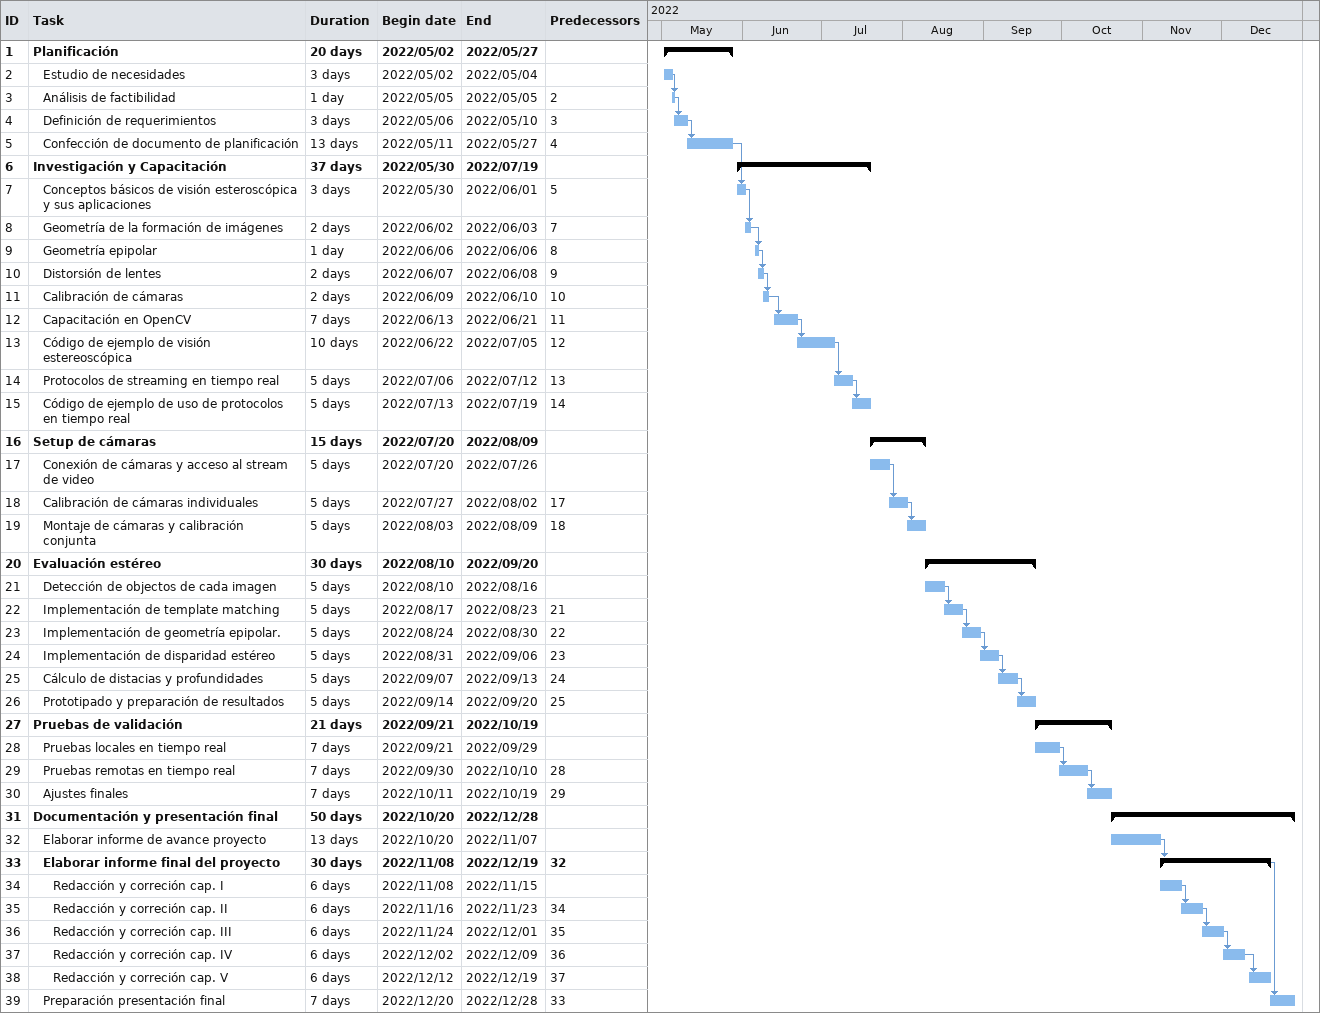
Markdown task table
| ID | Level | Task | Duration | Start | Finish | Predecessors |
|---|---|---|---|---|---|---|
| 1 | 1 | **Planificación** | 20d | 2022-05-02 | 2022-05-27 |  |
| 2 | 2 | Estudio de necesidades | 3d | 2022-05-02 | 2022-05-04 |  |
| 3 | 2 | Análisis de factibilidad | 1d | 2022-05-05 | 2022-05-05 | 2 |
| 4 | 2 | Definición de requerimientos | 3d | 2022-05-06 | 2022-05-10 | 3 |
| 5 | 2 | Confección de documento de planificación | 13d | 2022-05-11 | 2022-05-27 | 4 |
| 6 | 1 | **Investigación y Capacitación** | 37d | 2022-05-30 | 2022-07-19 |  |
| 7 | 2 | Conceptos básicos de visión esteroscópica y sus aplicaciones | 3d | 2022-05-30 | 2022-06-01 | 5 |
| 8 | 2 | Geometría de la formación de imágenes | 2d | 2022-06-02 | 2022-06-03 | 7 |
| 9 | 2 | Geometría epipolar | 1d | 2022-06-06 | 2022-06-06 | 8 |
| 10 | 2 | Distorsión de lentes | 2d | 2022-06-07 | 2022-06-08 | 9 |
| 11 | 2 | Calibración de cámaras | 2d | 2022-06-09 | 2022-06-10 | 10 |
| 12 | 2 | Capacitación en OpenCV | 7d | 2022-06-13 | 2022-06-21 | 11 |
| 13 | 2 | Código de ejemplo de visión estereoscópica | 10d | 2022-06-22 | 2022-07-05 | 12 |
| 14 | 2 | Protocolos de streaming en tiempo real | 5d | 2022-07-06 | 2022-07-12 | 13 |
| 15 | 2 | Código de ejemplo de uso de protocolos en tiempo real | 5d | 2022-07-13 | 2022-07-19 | 14 |
| 16 | 1 | **Setup de cámaras** | 15d | 2022-07-20 | 2022-08-09 |  |
| 17 | 2 | Conexión de cámaras y acceso al stream de video | 5d | 2022-07-20 | 2022-07-26 |  |
| 18 | 2 | Calibración de cámaras individuales | 5d | 2022-07-27 | 2022-08-02 | 17 |
| 19 | 2 | Montaje de cámaras y calibración conjunta | 5d | 2022-08-03 | 2022-08-09 | 18 |
| 20 | 1 | **Evaluación estéreo** | 30d | 2022-08-10 | 2022-09-20 |  |
| 21 | 2 | Detección de objectos de cada imagen | 5d | 2022-08-10 | 2022-08-16 |  |
| 22 | 2 | Implementación de template matching | 5d | 2022-08-17 | 2022-08-23 | 21 |
| 23 | 2 | Implementación de geometría epipolar. | 5d | 2022-08-24 | 2022-08-30 | 22 |
| 24 | 2 | Implementación de disparidad estéreo | 5d | 2022-08-31 | 2022-09-06 | 23 |
| 25 | 2 | Cálculo de distacias y profundidades | 5d | 2022-09-07 | 2022-09-13 | 24 |
| 26 | 2 | Prototipado y preparación de resultados | 5d | 2022-09-14 | 2022-09-20 | 25 |
| 27 | 1 | **Pruebas de validación** | 21d | 2022-09-21 | 2022-10-19 |  |
| 28 | 2 | Pruebas locales en tiempo real | 7d | 2022-09-21 | 2022-09-29 |  |
| 29 | 2 | Pruebas remotas en tiempo real | 7d | 2022-09-30 | 2022-10-10 | 28 |
| 30 | 2 | Ajustes finales | 7d | 2022-10-11 | 2022-10-19 | 29 |
| 31 | 1 | **Documentación y presentación final** | 50d | 2022-10-20 | 2022-12-28 |  |
| 32 | 2 | Elaborar informe de avance proyecto | 13d | 2022-10-20 | 2022-11-07 |  |
| 33 | 2 | **Elaborar informe final del proyecto** | 30d | 2022-11-08 | 2022-12-19 | 32 |
| 34 | 3 | Redacción y correción cap. I | 6d | 2022-11-08 | 2022-11-15 |  |
| 35 | 3 | Redacción y correción cap. II | 6d | 2022-11-16 | 2022-11-23 | 34 |
| 36 | 3 | Redacción y correción cap. III | 6d | 2022-11-24 | 2022-12-01 | 35 |
| 37 | 3 | Redacción y correción cap. IV | 6d | 2022-12-02 | 2022-12-09 | 36 |
| 38 | 3 | Redacción y correción cap. V | 6d | 2022-12-12 | 2022-12-19 | 37 |
| 39 | 2 | Preparación presentación final | 7d | 2022-12-20 | 2022-12-28 | 33 |
